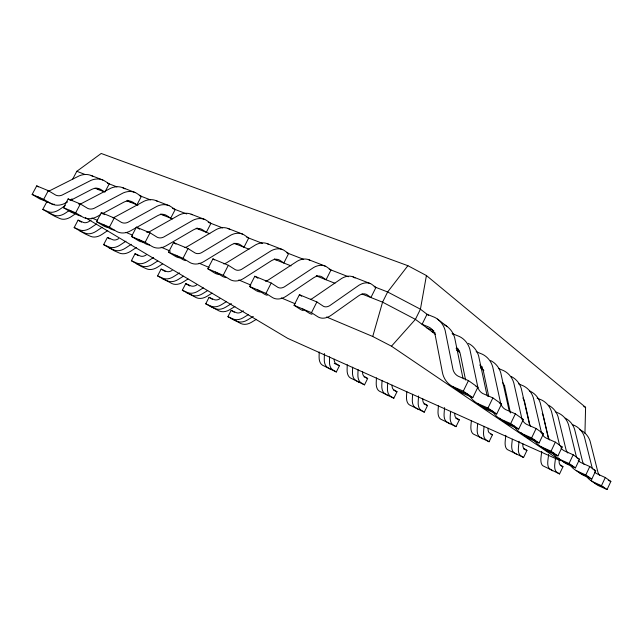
<?xml version="1.0" encoding="UTF-8"?>
<svg xmlns="http://www.w3.org/2000/svg" width="643" height="643" viewBox="0 0 643 643"><rect width="100%" height="100%" fill="white"/><g stroke="black" fill="none" stroke-linecap="round" stroke-linejoin="round"><path stroke-width="0.96" d="M362.58 371.887L362.572 372.506A8.094 4.501 -66.1 0 0 363.994 376.235L367.659 378.494L364.509 384.852L350.371 377.923A15.119 8.528 -66.1 0 1 347.099 369.629L347.26 364.766M319.193 351.962L319.097 356.969A14.837 8.681 -66 0 0 322.513 365.208L336.321 371.976L339.424 365.746L335.678 363.464A7.941 4.581 -66 0 1 334.191 359.767L334.191 359.148M324.394 353.537L324.265 359.308A14.885 8.656 -66 0 0 327.657 367.555L331.153 369.612M329.586 356.841L329.473 361.663A14.942 8.624 -66 0 0 332.833 369.918L336.321 371.976M584.945 433.382L585.588 407.34L426.422 275.542L407.895 265.696L101.208 153.468L76.83 171.295L72.587 179.301M392.101 385.125L392.085 385.76A8.255 4.405 -66.2 0 0 393.428 389.513L397.004 391.748L393.813 398.234L379.33 391.145A15.416 8.351 -66.2 0 1 376.219 382.778L376.436 377.851M71.863 200.68L71.936 198.735M352.637 367.177L352.477 372.056A15.175 8.496 -66.1 0 0 355.716 380.367L359.14 382.4M358.063 369.612L357.886 374.499A15.231 8.463 -66.1 0 0 361.101 382.818L364.509 384.852M422.813 398.909L422.789 399.552A8.415 4.292 -66.2 0 0 424.05 403.33L427.531 405.532L424.292 412.163L409.446 404.889A15.721 8.158 -66.2 0 1 406.513 396.466L406.802 391.466M382.038 380.359L381.805 385.302A15.472 8.319 -66.2 0 0 384.884 393.677L388.227 395.686M387.681 382.89L387.432 387.85A15.528 8.287 -66.2 0 0 390.478 396.233L393.813 398.234M454.802 413.256L454.77 413.907A8.592 4.171 -66.3 0 0 455.943 417.717L459.311 419.879L456.024 426.655L440.793 419.196A16.043 7.941 -66.3 0 1 438.052 410.716L438.413 405.862M412.621 394.288L412.324 399.094A15.786 8.118 -66.2 0 0 415.225 407.525L418.48 409.503M418.561 395.959L418.191 401.746A15.842 8.078 -66.2 0 0 421.052 410.186L424.292 412.163M488.15 428.214L488.101 428.873A8.769 4.035 -66.4 0 0 489.17 432.707L492.417 434.829L489.082 441.757L473.449 434.105A16.38 7.7 -66.3 0 1 470.925 425.57L471.367 420.643M444.562 407.606L444.112 413.457A16.107 7.901 -66.3 0 0 446.813 421.945L449.971 423.89M450.606 411.327L450.221 416.214A16.171 7.853 -66.3 0 0 452.881 424.718L456.024 426.655M522.928 443.823L522.872 444.49A8.962 3.89 -66.4 0 0 523.836 448.348L526.947 450.413L523.563 457.503L507.504 449.65A16.734 7.427 -66.4 0 1 505.213 441.066L505.816 435.295M477.701 423.48L477.251 428.431A16.445 7.652 -66.4 0 0 479.726 436.967L482.78 438.872M484.083 426.341L483.616 431.308A16.509 7.603 -66.4 0 0 486.052 439.86L489.082 441.757M512.326 439.225L511.812 444.048A16.798 7.37 -66.4 0 0 514.054 452.64L516.988 454.497M559.249 460.115L559.169 460.79A9.155 3.721 -66.5 0 0 560.021 464.664L562.979 466.689L559.547 473.939L543.046 465.87A17.096 7.129 -66.5 0 1 541.012 457.237L541.727 451.386M519.102 441.251L518.459 447.046A16.863 7.322 -66.4 0 0 520.653 455.646L523.563 457.503M548.632 454.48L547.9 460.348A17.168 7.065 -66.5 0 0 549.886 468.988L552.683 470.805M555.472 458.588L554.845 463.49A17.232 7.001 -66.5 0 0 556.774 472.139L559.547 473.939M426.422 275.542L420.426 309.203L415.41 319.362L391.474 346.199L372.739 336.49L326.548 316.999M372.739 336.49L382.569 302.154L387.633 291.962L407.895 265.696M605.296 477.532L610.85 481.462L607.064 489.532L601.462 485.698L605.296 477.532L596.736 473.674A10.2 9.749 -48.3 0 1 594.478 471.954M589.792 466.553L595.731 470.756L591.809 479.091L585.813 474.984L589.792 466.553L581.015 462.614A10.545 9.983 -49.6 0 1 578.218 460.316M573.178 454.786L579.544 459.295L575.469 467.911L569.047 463.515L573.178 454.786L564.176 450.767A10.923 10.224 -50.5 0 1 560.865 447.817M555.335 442.143L562.183 446.989L557.939 455.911L551.035 451.185L555.335 442.143L546.1 438.052A11.325 10.473 -51.3 0 1 542.298 434.379M536.117 428.535L543.496 433.76L539.083 443.011L531.632 437.915L536.117 428.535L526.641 424.364A11.751 10.73 -51.8 0 1 522.381 419.887M515.365 413.835L523.338 419.485L518.732 429.082L510.687 423.576L515.365 413.835L505.631 409.583A12.217 10.995 -52.3 0 1 500.696 403.45L492.675 366.679A25.407 22.24 -53.6 0 0 482.491 354.285L476.15 351.657M482.443 406.689A23.59 21.01 -52.5 0 0 487.579 410.017L496.717 414.02L501.524 404.037L492.876 397.904L482.885 393.58A12.723 11.269 -52.7 0 1 477.845 387.271L468.442 380.6L458.178 376.195A13.278 11.542 -53 0 1 453.034 369.693L445.133 330.389A27.528 23.252 -54 0 0 434.564 317.304L427.032 314.274L422.073 324.329L428.029 326.716A16.163 13.648 -54 0 1 435.343 335.879L442.416 372.466A24.989 21.733 -53 0 0 453.829 387.054L463.306 391.153L472.806 397.655L477.853 387.263L469.864 349.27A26.427 22.746 -53.8 0 0 459.488 336.53L452.142 333.54L453.709 334.738M496.717 414.02L487.981 408.04L492.876 397.904M463.306 391.153L468.442 380.6M316.886 301.953L323.509 306.333A13.543 8.142 -68 0 0 329.73 305.658L359.019 285.203A27.778 16.043 -67.8 0 1 371.389 284.085L375.954 287.429L370.915 297.532L367.306 294.904A16.308 9.42 -67.8 0 0 358.673 295.78L331.563 315.022A25.487 15.328 -68 0 1 317.642 316.669L311.485 312.675L316.886 301.953L299.405 294.711L294.06 305.296L300.281 309.307A25.181 15.472 -68 0 0 303.408 310.609M271.209 283.024L278.017 287.437A13.117 8.335 -68 0 0 284.327 286.899L313.696 267.48A26.934 16.461 -67.9 0 1 326.266 266.62L330.992 269.972L326.065 279.761L322.328 277.117A15.818 9.661 -67.9 0 0 313.559 277.808L286.368 296.085A24.683 15.697 -68 0 1 272.262 297.42L265.945 293.393L271.209 283.024L254.813 276.241L249.597 286.473L255.978 290.507A24.394 15.81 -68 0 0 260.311 292.043M256.38 319.314L251.357 322.352A15.014 11.421 -58.6 0 1 240.828 323.542L227.927 316.678L231.142 310.376L236.463 312.731A8.054 6.092 -58.6 0 0 241.189 312.168L243.448 310.81M234.928 306.51L229.808 309.653A15.416 11.526 -58.6 0 1 219.118 310.939L205.736 303.817L209.047 297.355L214.424 299.718A8.271 6.141 -58.5 0 0 219.231 299.108L219.818 298.77M228.337 265.27L235.306 269.69A12.715 8.496 -68.1 0 0 241.68 269.272L271.065 250.802A26.146 16.806 -67.9 0 1 283.796 250.175L288.643 253.527L283.828 263.019L279.994 260.367A15.352 9.87 -67.9 0 0 271.121 260.897L243.906 278.29A23.928 15.987 -68.1 0 1 229.664 279.343L223.201 275.3L228.337 265.27L212.937 258.888L207.842 268.798L214.344 272.849A23.662 16.083 -68.1 0 0 218.757 274.416M212.094 293.128L207.078 296.254A15.834 11.622 -58.5 0 1 196.228 297.653L182.323 290.25L185.739 283.619L191.172 285.982A8.504 6.197 -58.4 0 0 196.043 285.323L196.645 284.97M168.546 252.16L183.006 258.285L188.029 248.568L173.53 242.564L168.546 252.16L175.161 256.219A22.971 16.292 -68.2 0 0 179.622 257.827M187.973 278.982L183.062 282.1A16.276 11.719 -58.4 0 1 172.043 283.619L157.583 275.911L161.112 269.096L166.593 271.475A8.745 6.245 -58.4 0 0 171.536 270.751L172.147 270.39M162.655 263.879L157.639 267.11A16.75 11.799 -58.3 0 1 146.451 268.774L141.396 266.524L131.397 260.728L135.046 253.736L140.576 256.107A8.994 6.285 -58.3 0 0 145.591 255.327L146.218 254.949M145.149 242.258L150.06 232.838L157.246 237.267A11.984 8.713 -68.2 0 0 163.692 237.05L192.98 220.252A24.699 17.313 -68 0 1 205.913 220.019L210.952 223.37L206.339 232.308L202.352 229.664A14.5 10.167 -68 0 0 193.334 229.905L166.224 245.73A22.553 16.396 -68.2 0 1 151.812 246.317L145.149 242.258L131.518 236.487L136.38 227.172L150.06 232.838M109.431 227.14L114.229 217.993L121.487 222.414A11.646 8.777 -68.3 0 0 127.949 222.285L157.125 206.234A24.032 17.49 -68.1 0 1 170.114 206.154L175.226 209.497L170.708 218.186L166.674 215.55A14.106 10.264 -68.1 0 0 157.615 215.678L130.601 230.805A21.926 16.525 -68.3 0 1 116.158 231.191L109.431 227.14L96.546 221.682L101.305 212.64L114.229 217.993M136.445 247.451L130.69 251.228A17.248 11.871 -58.2 0 1 119.341 253.037L114.237 250.786L103.636 244.645L107.413 237.444L112.983 239.823A9.267 6.317 -58.2 0 0 118.079 238.971L118.714 238.569M107.735 230.572L102.076 234.365A17.779 11.936 -58.2 0 1 90.559 236.335L85.423 234.084L74.162 227.558L78.076 220.147L83.678 222.518A9.557 6.35 -58.1 0 0 88.847 221.586L91.121 220.075M74.813 213.38A21.115 16.646 -68.5 0 1 70.272 211.716L63.472 207.681L68.134 198.904L80.359 203.968L87.673 208.364A11.333 8.833 -68.5 0 0 94.143 208.316L123.175 192.948A23.397 17.618 -68.2 0 1 136.203 193.029L141.372 196.356L136.943 204.804L132.86 202.175A13.736 10.344 -68.2 0 0 123.777 202.191L102.1 213.878M63.472 207.681L75.665 212.841L80.359 203.968M48.297 190.682L36.707 185.883L32.15 194.427L43.7 199.314L48.297 190.682L55.652 195.062A11.035 8.865 -68.6 0 0 62.114 195.086L90.984 180.362A22.802 17.715 -68.3 0 1 104.021 180.562L109.238 183.874L104.897 192.104L100.774 189.484A13.382 10.401 -68.3 0 0 91.692 189.412L70.304 200.52M75.753 213.597L71.63 216.418A18.342 11.976 -58.1 0 1 59.952 218.572L54.792 216.329L42.792 209.377L46.859 201.749L52.493 204.104A9.862 6.366 -58.1 0 0 54.462 204.265M65.329 205.519L59.703 209.385A18.567 11.992 -58.1 0 1 47.968 211.619L42.792 209.377M68.905 210.727L65.699 212.921A18.454 11.984 -58.1 0 1 53.996 215.116L48.828 212.873M96.587 223.917L90.88 227.767A17.988 11.952 -58.1 0 1 79.306 229.8L74.162 227.558M102.197 227.268L96.506 231.086A17.883 11.944 -58.1 0 1 84.964 233.087L79.828 230.845M125.956 241.189L120.161 245.023A17.441 11.896 -58.2 0 1 108.755 246.888L103.636 244.645M131.228 244.34L125.457 248.142A17.345 11.887 -58.2 0 1 114.076 249.982L108.972 247.732M153.613 257.441L147.721 261.267A16.935 11.831 -58.3 0 1 136.477 262.979L131.397 260.728M157.744 260.945L152.704 264.209A16.839 11.815 -58.3 0 1 141.492 265.889L136.42 263.646M179.477 272.889L173.698 276.578A16.453 11.751 -58.4 0 1 162.615 278.154L157.583 275.911M183.335 276.217L178.4 279.351A16.364 11.735 -58.4 0 1 167.357 280.903L162.325 278.66M203.276 287.871L198.229 291.038A15.995 11.662 -58.4 0 1 187.314 292.485L182.323 290.25M207.705 290.515L202.674 293.658A15.914 11.638 -58.5 0 1 191.791 295.081L186.808 292.846M226.384 301.655L221.433 304.718A15.569 11.566 -58.5 0 1 210.679 306.044L205.736 303.817M231.4 303.649L225.645 307.201A15.488 11.542 -58.5 0 1 214.923 308.503L209.988 306.277M248.463 314.588L243.408 317.674A15.159 11.461 -58.6 0 1 232.814 318.896L227.927 316.678M253.278 316.452L247.402 320.021A15.086 11.437 -58.6 0 1 236.841 321.227L231.954 319.016M100.364 214.81L96.9 216.683A21.332 16.622 -68.5 0 1 82.441 216.884L75.665 212.841M67.636 201.91L64.959 203.292A20.761 16.686 -68.6 0 1 50.516 203.341L43.7 199.314M91.202 175.515L102.848 180.024M122.765 187.732L135.038 192.482M156.024 200.608L168.964 205.615M191.108 214.191L204.771 219.48M228.177 228.538L242.62 234.132M267.392 243.721L282.687 249.645M308.953 259.804L325.189 266.089M353.079 276.892L370.336 283.571M76.83 171.295L85.214 174.55M107.445 183.183L116.881 186.848M139.234 195.528L150.414 199.86M172.461 208.428L186.735 213.966M208.228 222.309L222.526 227.863M246.775 237.275L262.633 243.432M286.85 252.836L303.681 259.37M329.192 269.272L348.458 276.747M374.146 286.722L387.633 291.962L420.426 309.203L428.519 315.416M94.947 188.158L104.062 191.775M126.735 200.761L137.94 205.205M160.348 214.087L172.493 218.893M196.131 228.265L209.835 233.698M234.084 243.303L249.05 249.235M274.264 259.225L291.07 265.889M316.276 275.879L334.947 283.282M362.025 294.012L382.569 302.154L415.41 319.362L435.544 334.36M426.984 327.986L432.916 330.365A16.043 13.591 -53.9 0 1 433.824 330.775M431.815 331.587L435.19 332.945M456.064 348.257L457.712 348.932A15.4 13.294 -53.8 0 1 458.604 349.342M457.213 350.234L459.681 351.247M498.405 368.455L503.774 370.706A24.458 21.749 -53.3 0 1 513.765 382.786L521.803 418.4A11.751 10.73 -51.8 0 0 522.06 419.156M583.731 406.577L585.588 407.34M480.699 367.491L482.306 368.15M518.563 383.839L523.539 385.961A23.582 21.275 -53 0 1 533.328 397.728L541.366 432.257A11.325 10.473 -51.3 0 0 541.623 432.988M537.074 398.065L541.936 400.155A22.762 20.809 -52.7 0 1 551.533 411.624L559.539 445.125M555.239 411.713L559.097 413.393A21.999 20.359 -52.3 0 1 568.508 424.589L576.474 457.125A10.545 9.983 -49.6 0 0 576.723 457.816M91.893 218.001L97.439 220.34M126.076 232.428L132.546 235.153M161.184 247.234L170.419 251.132M199.065 263.212L209.224 267.504M238.786 279.978L250.794 285.042M281.28 297.902L295.137 303.753M207.842 268.798L223.201 275.3M249.597 286.473L265.945 293.393M294.06 305.296L311.485 312.675M572.238 424.493L575.147 425.779A21.291 19.917 -51.8 0 1 584.374 436.701L592.283 468.321A10.2 9.749 -48.3 0 0 592.533 468.996M476.005 386.475L477.853 387.263M499.732 403.257L501.524 404.037M468.096 394.432L458.66 390.349A24.788 21.629 -52.9 0 1 453.379 386.925M472.806 397.655L463.426 393.588A24.587 21.532 -52.9 0 1 457.044 389.071M521.586 418.722L523.338 419.485M487.981 408.04L478.754 404.013A23.952 21.203 -52.7 0 1 469.744 395.799M492.385 411.054L483.198 407.043A23.767 21.106 -52.6 0 1 478.038 403.7M540.94 432.643L543.496 433.76M510.687 423.576L501.693 419.622A23.003 20.689 -52.3 0 1 492.884 411.624M560.519 446.258L562.183 446.989M514.738 426.349L505.792 422.411A22.835 20.6 -52.2 0 1 499.691 418.095M518.732 429.082L509.835 425.16A22.666 20.504 -52.1 0 1 503.758 420.86M531.632 437.915L522.88 434.033A22.127 20.19 -51.8 0 1 515.051 427.507M577.744 458.499L579.544 459.295M535.386 440.479L526.673 436.613A21.966 20.102 -51.7 0 1 520.717 432.401M539.083 443.011L530.411 439.161A21.814 20.013 -51.6 0 1 526.649 436.918M593.979 469.977L595.731 470.756M551.035 451.185L542.499 447.383A21.307 19.708 -51.3 0 1 534.855 441.018M554.515 453.564L546.02 449.779A21.163 19.62 -51.1 0 1 541.229 446.668M557.939 455.911L549.492 452.142A21.018 19.531 -51 0 1 544.725 449.039M608.278 480.313L610.85 481.462M569.047 463.515L560.728 459.785A20.552 19.242 -50.5 0 1 553.253 453.58M572.278 465.725L564.007 462.012A20.415 19.161 -50.4 0 1 558.325 458.001M575.469 467.911L567.239 464.214A20.287 19.073 -50.2 0 1 562.577 461.184M585.813 474.984L577.703 471.335A19.853 18.792 -49.6 0 1 570.397 465.283M588.827 477.05L580.758 473.409A19.724 18.711 -49.4 0 1 576.192 470.443M591.809 479.091L583.772 475.466A19.603 18.631 -49.2 0 1 578.25 471.56M334.264 363.416L339.424 365.746M364.083 376.878L367.659 378.494M393.58 390.197L397.004 391.748M423.962 403.917L427.531 405.532M455.863 418.32L459.311 419.879M490.625 434.017L492.417 434.829M523.45 448.838L526.947 450.413M560.246 465.452L562.979 466.689M601.462 485.698L593.553 482.113A19.194 18.358 -48.3 0 1 586.408 476.206M604.283 487.627L596.407 484.058A19.073 18.277 -48 0 1 590.981 480.233M607.064 489.532L599.228 485.979A18.96 18.197 -47.7 0 1 594.783 483.086M529.334 390.815L530.588 391.402A23.269 21.098 -52.9 0 1 540.313 403.057L548.334 437.192A11.164 10.376 -51 0 0 549.669 439.933M579.729 429.669L580.902 430.223A21.034 19.756 -51.5 0 1 590.065 441.042L597.95 472.332A10.071 9.669 -47.7 0 0 599.654 475.41M93.38 176.64L92.375 176.053A22.585 17.747 -68.3 0 0 79.338 175.804L50.54 190.304A10.923 8.873 -68.6 0 1 47.887 190.955M124.935 188.865L123.938 188.278A23.172 17.658 -68.2 0 0 110.909 188.15L81.934 203.276A11.22 8.841 -68.5 0 1 78.607 204M32.15 194.427L38.974 198.438A20.56 16.702 -68.6 0 0 43.531 200.118M78.076 220.147L81.524 222.181M107.413 237.444L109.849 238.883M135.046 253.736L138.366 255.689M161.112 269.096L165.388 271.619M185.739 283.619L189.781 285.998M209.047 297.355L212.415 299.341M231.142 310.376L234.333 312.265M37.897 196.854L44.721 200.873A20.664 16.694 -68.6 0 0 49.278 202.553M69.54 210.253L76.324 214.288A21.219 16.638 -68.5 0 0 80.873 215.952M85.35 217.647L287.686 338.347L560.286 460.645L391.474 346.199M36.707 185.883L38.379 186.88M96.546 221.682L103.298 225.733A21.701 16.565 -68.4 0 0 107.823 227.381M102.952 224.399L109.696 228.442A21.814 16.549 -68.4 0 0 114.213 230.09M131.518 236.487L138.205 240.538A22.312 16.453 -68.3 0 0 141.524 241.929M68.134 198.904L70.617 200.407M138.293 239.357L144.972 243.416A22.433 16.421 -68.3 0 0 149.465 245.039M230.274 229.664L229.31 229.077A25.133 17.176 -68 0 0 216.426 229.43L187.089 246.719A12.201 8.656 -68.2 0 1 184.412 247.563M101.305 212.64L104.6 214.658M175.74 255.207L182.331 259.266A23.092 16.252 -68.2 0 0 185.61 260.632M183.006 258.285L189.581 262.336A23.22 16.22 -68.2 0 0 203.927 261.532L231.11 244.959A14.91 10.031 -68 0 1 240.064 244.581L243.986 247.225L248.696 238.023L243.745 234.663A25.398 17.088 -68 0 0 230.893 235.089L201.54 252.691A12.338 8.616 -68.2 0 1 195.118 252.996L188.029 248.568M136.38 227.172L139.652 229.197M215.477 272.029L221.964 276.08A23.791 16.035 -68.1 0 0 226.352 277.639M173.53 242.564L175.949 244.083M96.595 188.23L99.07 189.798M257.722 289.913L264.072 293.947A24.538 15.754 -68 0 0 267.247 295.274M212.937 258.888L214.521 259.901M127.531 200.27L130.81 202.376M302.724 308.961L308.913 312.964A25.334 15.408 -68 0 0 312.016 314.266M254.813 276.241L257.923 278.258M355.04 277.993L354.14 277.414A27.456 16.212 -67.8 0 0 341.69 278.427L312.369 298.481A13.374 8.222 -68 0 1 310.384 299.365M161.811 214.039L164.238 215.622M197.112 228.016L199.507 229.599M299.405 294.711L301.68 296.214M235.193 243.303L236.761 244.364M274.641 258.928L276.177 259.989M316.452 275.485L317.955 276.546M456.482 349.969L459.697 352.372M480.634 367.973L483.857 370.376M503.18 384.779L504.795 385.977M437.465 319.065L447.03 326.451M548.375 438.365L543.174 415.957A13.366 12.217 -52.7 0 0 542.25 413.369M529.993 425.626L524.72 402.253A13.849 12.49 -53 0 0 522.847 397.985M510.429 412.87L504.884 387.52A14.363 12.772 -53.3 0 0 502.424 382.376M488.664 396.088L483.504 371.646A14.918 13.061 -53.6 0 0 479.686 364.967M465.572 380.029L460.396 354.486A15.512 13.35 -53.8 0 0 456.522 347.614M490.657 360.586A25.037 22.055 -53.5 0 1 500.768 372.868L508.806 409.197A12.04 10.891 -52.1 0 0 510.663 412.742M480.618 366.076A14.805 13.005 -53.5 0 1 482.306 366.944M565.237 418.135A21.725 20.19 -52.1 0 1 574.585 429.227L582.526 461.409A10.417 9.894 -49.2 0 0 584.262 464.567M548.503 405.227A22.473 20.64 -52.5 0 1 558.036 416.592L566.025 449.722A10.778 10.135 -50.2 0 0 567.793 452.977M511.354 376.557A24.121 21.573 -53.2 0 1 521.272 388.517L529.31 423.721A11.59 10.634 -51.6 0 0 530.668 426.542M525.524 435.986A21.814 20.013 -51.6 0 1 524.487 434.965M444.152 324.699A27.102 23.06 -53.9 0 1 454.649 337.647L462.582 376.46A13.061 11.437 -52.9 0 0 463.555 378.831M468.329 343.354A26.033 22.553 -53.7 0 1 478.633 355.965L486.63 393.492A12.53 11.164 -52.5 0 0 488.029 396.49M157.189 201.155A23.791 17.546 -68.1 0 0 144.185 201.171L115.057 216.956A11.526 8.801 -68.4 0 1 112.388 217.704M310.047 260.335A26.636 16.597 -67.9 0 0 297.412 261.106L268.027 280.163A12.964 8.399 -68 0 1 265.366 281.136M268.509 244.252A25.865 16.919 -67.9 0 0 255.729 244.798L226.344 262.939A12.571 8.544 -68.1 0 1 223.676 263.847M192.257 214.73A24.442 17.385 -68.1 0 0 179.301 214.907L150.052 231.416A11.855 8.737 -68.3 0 1 146.717 232.26M143.911 242.298A22.312 16.453 -68.3 0 1 142.706 242.17"/></g></svg>
